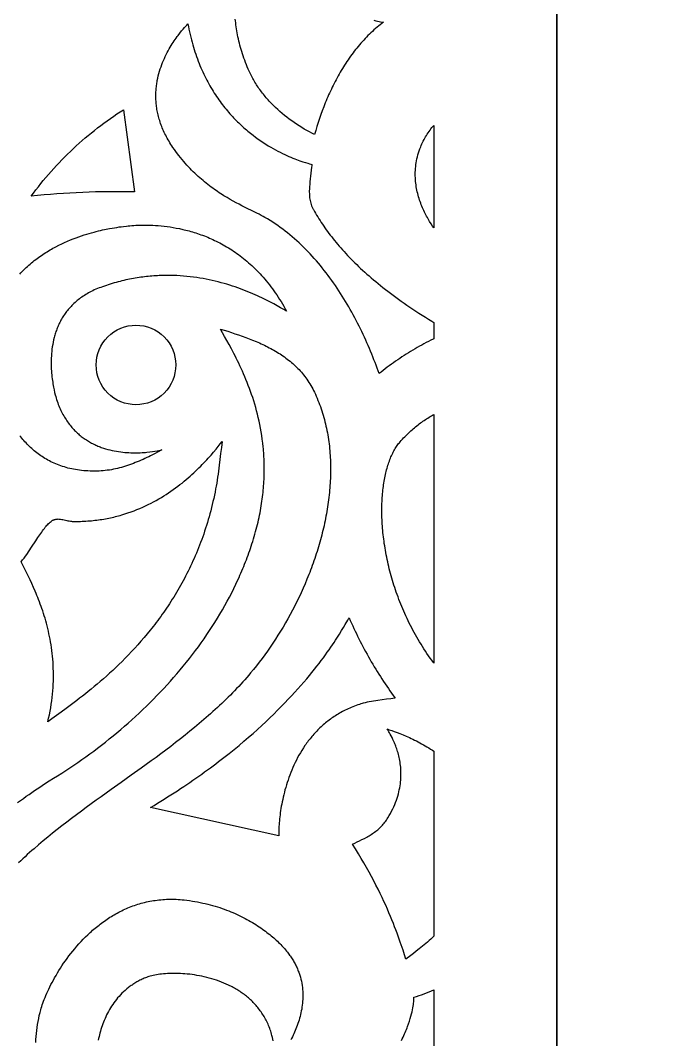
# Model space of a CAD drawing. Extents: x -1000 to 1000, y -1450 to 1450.
# Drawn here: x -817.9 to -559.5, y -1044.6 to -630.7 of the extents above; entities that cross this region are included whole.
import ezdxf

# ---------------------------------------------------------------- set-up
doc = ezdxf.new("R2010")
doc.units = 0
doc.layers.add('LAYER_1', color=18, linetype='CONTINUOUS')

msp = doc.modelspace()

# ---------------------------------------------------------------- linework, layer by layer
at = {"layer": 'LAYER_1'}
for points in [[(-1000, -1450), (-600, -1450), (-600, 1050), (-1000, 1050)], [(-600, -1450), (600, -1450), (600, 1050), (-600, 1050)], [(-749.65, -633.27), (-749.43, -634.36), (-749.2, -635.44), (-748.96, -636.5), (-748.71, -637.55), (-748.45, -638.58), (-748.17, -639.6), (-747.89, -640.61), (-747.6, -641.61), (-747.3, -642.59), (-746.99, -643.55), (-746.67, -644.51), (-746.34, -645.45), (-746, -646.38), (-745.66, -647.29), (-745.3, -648.19), (-744.94, -649.08), (-744.57, -649.96), (-744.19, -650.83), (-743.81, -651.68), (-743.42, -652.52), (-743.02, -653.35), (-742.61, -654.16), (-742.2, -654.96), (-741.78, -655.76), (-741.35, -656.54), (-740.92, -657.3), (-740.48, -658.06), (-740.04, -658.8), (-739.59, -659.53), (-739.13, -660.26), (-738.67, -660.97), (-738.21, -661.66), (-737.74, -662.35), (-737.26, -663.03), (-736.78, -663.69), (-736.3, -664.34), (-735.81, -664.99), (-735.32, -665.62), (-734.82, -666.24), (-734.33, -666.85), (-733.82, -667.45), (-733.32, -668.04), (-732.81, -668.62), (-732.3, -669.19), (-731.79, -669.75), (-731.27, -670.3), (-730.75, -670.84), (-730.24, -671.37), (-729.71, -671.89), (-729.19, -672.39), (-728.67, -672.89), (-728.14, -673.38), (-727.62, -673.86), (-727.09, -674.34), (-726.56, -674.8), (-726.03, -675.25), (-725.51, -675.69), (-724.45, -676.55), (-723.4, -677.38), (-722.34, -678.17), (-721.3, -678.92), (-720.26, -679.65), (-719.22, -680.34), (-718.2, -680.99), (-717.19, -681.62), (-716.19, -682.21), (-715.2, -682.78), (-714.23, -683.32), (-713.27, -683.82), (-712.34, -684.3), (-711.42, -684.76), (-710.53, -685.18), (-709.66, -685.58), (-708.81, -685.96), (-707.99, -686.31), (-707.2, -686.64), (-706.43, -686.94), (-705.7, -687.22), (-705, -687.48), (-704.33, -687.72), (-703.11, -688.14), (-702.04, -688.49), (-701.13, -688.76), (-700.41, -688.97), (-699.87, -689.13), (-699.54, -689.23), (-699.57, -689.8), (-699.62, -690.38), (-699.73, -691.55), (-700, -693.93), (-700.15, -695.13), (-700.28, -696.33), (-700.39, -697.52), (-700.44, -698.12), (-700.48, -698.71), (-700.51, -699.3), (-700.53, -699.89), (-700.53, -700.48), (-700.52, -701.06), (-700.5, -701.64), (-700.46, -702.21), (-700.4, -702.78), (-700.32, -703.34), (-700.23, -703.9), (-700.11, -704.45), (-699.97, -704.99), (-699.8, -705.53), (-699.62, -706.05), (-699.51, -706.31), (-699.4, -706.57), (-699.28, -706.83), (-699.16, -707.08), (-699.02, -707.34), (-698.88, -707.59), (-698.45, -708.33), (-698.01, -709.07), (-697.56, -709.81), (-697.11, -710.55), (-696.64, -711.29), (-696.17, -712.03), (-695.68, -712.77), (-695.19, -713.51), (-694.68, -714.25), (-694.17, -714.99), (-693.64, -715.73), (-693.11, -716.47), (-692.56, -717.21), (-692, -717.95), (-691.43, -718.69), (-690.85, -719.43), (-690.25, -720.17), (-689.65, -720.92), (-689.03, -721.66), (-688.39, -722.4), (-687.75, -723.15), (-687.09, -723.9), (-686.42, -724.64), (-685.73, -725.39), (-685.03, -726.14), (-684.31, -726.9), (-683.58, -727.65), (-682.84, -728.4), (-682.07, -729.16), (-681.3, -729.92), (-680.5, -730.67), (-679.7, -731.43), (-678.87, -732.2), (-678.03, -732.96), (-677.17, -733.73), (-676.29, -734.5), (-675.4, -735.27), (-674.49, -736.04), (-673.56, -736.81), (-672.61, -737.59), (-671.64, -738.37), (-670.65, -739.15), (-669.65, -739.94), (-668.62, -740.72), (-667.58, -741.51), (-666.51, -742.31), (-665.43, -743.1), (-664.33, -743.9), (-663.2, -744.7), (-662.05, -745.5), (-660.88, -746.31), (-659.69, -747.12), (-658.48, -747.93), (-657.25, -748.75), (-655.99, -749.57), (-654.71, -750.4), (-653.41, -751.22), (-652.09, -752.05), (-650.74, -752.89), (-650, -753.34), (-650, -760.01), (-650.26, -760.14), (-651.19, -760.6), (-652.12, -761.08), (-653.04, -761.56), (-653.96, -762.05), (-654.88, -762.55), (-655.79, -763.06), (-656.7, -763.57), (-657.6, -764.09), (-658.5, -764.63), (-659.39, -765.16), (-660.28, -765.71), (-661.17, -766.27), (-662.04, -766.83), (-662.92, -767.4), (-663.79, -767.98), (-664.65, -768.56), (-665.51, -769.16), (-666.36, -769.76), (-667.2, -770.37), (-668.04, -770.98), (-668.88, -771.6), (-669.71, -772.23), (-670.53, -772.87), (-671.34, -773.52), (-672.15, -774.17), (-672.56, -773.04), (-672.97, -771.91), (-673.4, -770.77), (-673.83, -769.64), (-674.27, -768.5), (-674.73, -767.36), (-675.19, -766.22), (-675.66, -765.08), (-676.14, -763.94), (-676.63, -762.8), (-677.13, -761.66), (-677.64, -760.52), (-678.16, -759.38), (-678.69, -758.24), (-679.23, -757.1), (-679.78, -755.97), (-680.34, -754.84), (-680.91, -753.71), (-681.49, -752.59), (-682.08, -751.46), (-682.68, -750.35), (-683.29, -749.23), (-683.91, -748.12), (-684.55, -747.02), (-685.19, -745.92), (-685.84, -744.82), (-686.5, -743.73), (-687.17, -742.65), (-687.85, -741.58), (-688.54, -740.51), (-689.25, -739.45), (-689.96, -738.39), (-690.69, -737.35), (-691.42, -736.31), (-692.17, -735.28), (-692.92, -734.26), (-693.69, -733.25), (-694.47, -732.25), (-695.25, -731.26), (-696.05, -730.28), (-696.86, -729.31), (-697.68, -728.35), (-698.51, -727.4), (-699.36, -726.46), (-700.21, -725.54), (-701.07, -724.63), (-701.95, -723.73), (-702.84, -722.84), (-703.73, -721.97), (-704.64, -721.11), (-705.56, -720.27), (-706.49, -719.44), (-707.44, -718.62), (-708.39, -717.82), (-709.36, -717.04), (-710.33, -716.27), (-711.32, -715.51), (-712.32, -714.78), (-713.33, -714.06), (-714.35, -713.36), (-715.39, -712.67), (-716.43, -712), (-717.49, -711.35), (-718.56, -710.72), (-719.29, -710.32), (-720.07, -709.9), (-720.91, -709.47), (-721.79, -709.03), (-723.69, -708.11), (-725.74, -707.1), (-726.83, -706.57), (-727.95, -706), (-729.09, -705.41), (-730.27, -704.79), (-731.47, -704.13), (-732.7, -703.44), (-733.94, -702.71), (-735.21, -701.94), (-735.85, -701.54), (-736.49, -701.13), (-737.13, -700.71), (-737.78, -700.28), (-738.43, -699.83), (-739.09, -699.37), (-739.74, -698.9), (-740.4, -698.42), (-741.06, -697.93), (-741.72, -697.42), (-742.38, -696.89), (-743.04, -696.36), (-743.71, -695.81), (-744.37, -695.24), (-745.03, -694.66), (-745.69, -694.07), (-746.35, -693.46), (-747.01, -692.84), (-747.67, -692.2), (-748.32, -691.54), (-748.98, -690.87), (-749.63, -690.18), (-750.28, -689.47), (-750.92, -688.75), (-751.56, -688.01), (-752.2, -687.25), (-752.84, -686.47), (-753.47, -685.67), (-754.09, -684.86), (-754.71, -684.03), (-755.33, -683.18), (-755.94, -682.3), (-756.35, -681.69), (-756.76, -681.07), (-757.14, -680.46), (-757.52, -679.84), (-757.87, -679.23), (-758.22, -678.62), (-758.55, -678.02), (-758.87, -677.41), (-759.17, -676.81), (-759.46, -676.21), (-759.74, -675.61), (-760, -675.01), (-760.25, -674.41), (-760.49, -673.82), (-760.71, -673.23), (-760.92, -672.64), (-761.12, -672.05), (-761.31, -671.46), (-761.49, -670.88), (-761.65, -670.3), (-761.81, -669.72), (-761.95, -669.14), (-762.08, -668.57), (-762.2, -668), (-762.31, -667.43), (-762.41, -666.87), (-762.5, -666.3), (-762.58, -665.74), (-762.64, -665.19), (-762.7, -664.63), (-762.75, -664.08), (-762.79, -663.53), (-762.82, -662.99), (-762.84, -662.44), (-762.85, -661.9), (-762.85, -661.37), (-762.85, -660.83), (-762.83, -660.3), (-762.81, -659.78), (-762.78, -659.25), (-762.74, -658.73), (-762.7, -658.22), (-762.64, -657.71), (-762.58, -657.2), (-762.52, -656.69), (-762.44, -656.19), (-762.36, -655.69), (-762.27, -655.2), (-762.08, -654.22), (-761.86, -653.26), (-761.61, -652.31), (-761.35, -651.38), (-761.07, -650.47), (-760.76, -649.57), (-760.44, -648.69), (-760.11, -647.83), (-759.76, -646.99), (-759.4, -646.17), (-759.03, -645.36), (-758.65, -644.58), (-758.26, -643.81), (-757.86, -643.07), (-757.46, -642.34), (-757.05, -641.64), (-756.64, -640.96), (-756.23, -640.3), (-755.82, -639.67), (-755.41, -639.05), (-755.01, -638.46), (-754.61, -637.9), (-754.21, -637.35), (-753.83, -636.83), (-753.08, -635.87), (-752.39, -635.01), (-751.75, -634.25), (-751.18, -633.61), (-750.31, -632.65), (-749.86, -632.17)], [(-771.55, -700.36), (-774.17, -700.32), (-776.8, -700.3), (-779.43, -700.3), (-782.05, -700.32), (-784.68, -700.36), (-787.31, -700.42), (-789.93, -700.5), (-792.56, -700.6), (-795.18, -700.72), (-797.81, -700.87), (-800.43, -701.03), (-803.05, -701.21), (-805.67, -701.41), (-808.28, -701.64), (-810.9, -701.88), (-813.51, -702.14), (-812.56, -700.85), (-811.58, -699.57), (-810.59, -698.29), (-809.59, -697.03), (-808.57, -695.78), (-807.53, -694.54), (-806.48, -693.31), (-805.42, -692.1), (-804.33, -690.89), (-803.24, -689.7), (-802.13, -688.52), (-801.01, -687.35), (-799.87, -686.2), (-798.72, -685.06), (-797.55, -683.93), (-796.37, -682.81), (-795.18, -681.71), (-793.98, -680.63), (-792.77, -679.55), (-791.54, -678.49), (-790.3, -677.45), (-789.05, -676.42), (-787.79, -675.41), (-786.51, -674.41), (-785.23, -673.43), (-783.93, -672.46), (-782.63, -671.51), (-781.31, -670.57), (-779.99, -669.65), (-778.65, -668.75), (-777.31, -667.86), (-775.95, -667)], [(-650, -715.01), (-650.5, -714.27), (-651.1, -713.33), (-651.71, -712.34), (-652.01, -711.83), (-652.31, -711.31), (-652.6, -710.78), (-652.9, -710.25), (-653.19, -709.7), (-653.47, -709.14), (-653.75, -708.57), (-654.03, -707.99), (-654.29, -707.4), (-654.56, -706.8), (-654.81, -706.2), (-655.06, -705.58), (-655.29, -704.96), (-655.52, -704.33), (-655.74, -703.68), (-655.95, -703.03), (-656.15, -702.38), (-656.34, -701.71), (-656.51, -701.04), (-656.68, -700.36), (-656.83, -699.67), (-656.96, -698.97), (-657.08, -698.27), (-657.19, -697.56), (-657.28, -696.84), (-657.36, -696.11), (-657.42, -695.38), (-657.46, -694.65), (-657.48, -693.9), (-657.49, -693.15), (-657.48, -692.4), (-657.44, -691.63), (-657.39, -690.87), (-657.32, -690.09), (-657.22, -689.31), (-657.1, -688.53), (-656.96, -687.74), (-656.8, -686.95), (-656.62, -686.15), (-656.41, -685.34), (-656.17, -684.53), (-655.91, -683.72), (-655.62, -682.91), (-655.31, -682.08), (-655.07, -681.49), (-654.81, -680.9), (-654.54, -680.31), (-654.25, -679.73), (-653.95, -679.16), (-653.64, -678.59), (-653.32, -678.03), (-652.98, -677.47), (-652.63, -676.92), (-652.27, -676.38), (-651.9, -675.84), (-651.51, -675.31), (-651.12, -674.78), (-650.71, -674.26), (-650.29, -673.74), (-650, -673.4)], [(-650, -891.66), (-650.15, -891.45), (-650.82, -890.54), (-651.48, -889.62), (-652.12, -888.69), (-652.76, -887.76), (-653.38, -886.83), (-653.99, -885.9), (-654.59, -884.96), (-655.17, -884.02), (-655.75, -883.07), (-656.31, -882.13), (-656.86, -881.18), (-657.4, -880.23), (-657.93, -879.28), (-658.44, -878.32), (-658.95, -877.37), (-659.44, -876.41), (-659.92, -875.45), (-660.39, -874.49), (-660.85, -873.53), (-661.3, -872.56), (-661.74, -871.6), (-662.17, -870.64), (-662.58, -869.67), (-662.99, -868.71), (-663.38, -867.74), (-663.77, -866.78), (-664.14, -865.81), (-664.5, -864.85), (-664.85, -863.89), (-665.2, -862.92), (-665.53, -861.96), (-665.85, -861), (-666.16, -860.04), (-666.46, -859.08), (-666.75, -858.13), (-667.03, -857.17), (-667.3, -856.22), (-667.56, -855.27), (-667.81, -854.32), (-668.05, -853.37), (-668.28, -852.43), (-668.5, -851.49), (-668.71, -850.55), (-668.92, -849.61), (-669.11, -848.68), (-669.29, -847.75), (-669.47, -846.82), (-669.63, -845.9), (-669.79, -844.98), (-669.93, -844.07), (-670.07, -843.16), (-670.2, -842.25), (-670.32, -841.35), (-670.43, -840.45), (-670.53, -839.56), (-670.62, -838.67), (-670.7, -837.79), (-670.78, -836.91), (-670.84, -836.04), (-670.9, -835.17), (-670.95, -834.31), (-670.99, -833.46), (-671.02, -832.61), (-671.05, -831.77), (-671.06, -830.93), (-671.07, -830.1), (-671.07, -829.28), (-671.06, -828.47), (-671.04, -827.66), (-671.02, -826.86), (-670.99, -826.06), (-670.95, -825.28), (-670.9, -824.5), (-670.84, -823.73), (-670.78, -822.96), (-670.71, -822.21), (-670.63, -821.46), (-670.55, -820.73), (-670.45, -820), (-670.35, -819.28), (-670.25, -818.57), (-670.13, -817.86), (-670.01, -817.17), (-669.88, -816.49), (-669.75, -815.81), (-669.6, -815.15), (-669.45, -814.5), (-669.3, -813.85), (-669.13, -813.22), (-668.96, -812.6), (-668.79, -811.98), (-668.6, -811.38), (-668.42, -810.79), (-668.22, -810.21), (-668.02, -809.64), (-667.81, -809.09), (-667.59, -808.54), (-667.37, -808.01), (-667.15, -807.49), (-666.91, -806.98), (-666.67, -806.48), (-666.43, -806), (-666.18, -805.52), (-665.92, -805.06), (-665.66, -804.62), (-665.39, -804.18), (-665.12, -803.76), (-664.84, -803.36), (-664.55, -802.96), (-664.26, -802.59), (-663.97, -802.22), (-663.67, -801.87), (-663.19, -801.33), (-662.71, -800.8), (-662.23, -800.29), (-661.74, -799.78), (-661.26, -799.29), (-660.77, -798.81), (-660.28, -798.34), (-659.8, -797.88), (-659.31, -797.43), (-658.82, -796.99), (-658.33, -796.56), (-657.84, -796.14), (-657.35, -795.73), (-656.85, -795.33), (-656.36, -794.94), (-655.87, -794.57), (-655.37, -794.2), (-654.88, -793.84), (-654.39, -793.49), (-653.89, -793.15), (-653.4, -792.82), (-652.91, -792.5), (-652.41, -792.18), (-651.92, -791.88), (-651.43, -791.59), (-650.94, -791.3), (-650.44, -791.02), (-650, -790.78)], [(-736.24, -804.16), (-736.54, -806.57), (-736.83, -808.98), (-737.12, -811.39), (-737.43, -813.8), (-737.6, -815), (-737.77, -816.2), (-737.95, -817.4), (-738.15, -818.6), (-738.35, -819.79), (-738.58, -820.99), (-738.83, -822.28), (-739.09, -823.56), (-739.37, -824.83), (-739.66, -826.09), (-739.95, -827.34), (-740.26, -828.58), (-740.57, -829.81), (-740.9, -831.03), (-741.24, -832.24), (-741.58, -833.43), (-741.94, -834.62), (-742.3, -835.8), (-742.67, -836.97), (-743.05, -838.13), (-743.44, -839.28), (-743.84, -840.41), (-744.25, -841.54), (-744.67, -842.66), (-745.09, -843.77), (-745.52, -844.87), (-745.96, -845.96), (-746.41, -847.04), (-746.87, -848.11), (-747.33, -849.17), (-747.8, -850.22), (-748.27, -851.26), (-748.76, -852.3), (-749.25, -853.32), (-749.75, -854.33), (-750.25, -855.34), (-750.76, -856.33), (-751.28, -857.32), (-751.8, -858.3), (-752.33, -859.26), (-752.86, -860.22), (-753.4, -861.17), (-753.95, -862.11), (-754.5, -863.05), (-755.05, -863.97), (-755.61, -864.88), (-756.18, -865.79), (-756.75, -866.68), (-757.32, -867.57), (-757.9, -868.45), (-758.48, -869.32), (-759.07, -870.18), (-759.66, -871.03), (-760.26, -871.88), (-760.86, -872.71), (-761.46, -873.54), (-762.06, -874.36), (-762.67, -875.17), (-763.28, -875.97), (-763.9, -876.77), (-764.51, -877.55), (-765.13, -878.33), (-766.38, -879.86), (-767.64, -881.36), (-768.9, -882.83), (-770.17, -884.26), (-771.44, -885.67), (-772.72, -887.04), (-774, -888.38), (-775.28, -889.69), (-776.56, -890.98), (-777.84, -892.23), (-779.11, -893.45), (-780.39, -894.65), (-781.66, -895.81), (-782.92, -896.95), (-784.17, -898.06), (-785.42, -899.14), (-786.66, -900.2), (-787.88, -901.22), (-789.1, -902.22), (-790.3, -903.2), (-791.49, -904.15), (-792.66, -905.07), (-793.81, -905.97), (-794.95, -906.84), (-797.16, -908.52), (-799.29, -910.1), (-801.32, -911.58), (-803.24, -912.98), (-805.05, -914.29), (-806.73, -915.51), (-806.4, -914.07), (-806.09, -912.63), (-805.81, -911.21), (-805.56, -909.81), (-805.34, -908.41), (-805.14, -907.02), (-804.97, -905.65), (-804.83, -904.29), (-804.71, -902.94), (-804.61, -901.6), (-804.54, -900.28), (-804.49, -898.96), (-804.46, -897.67), (-804.45, -896.38), (-804.47, -895.1), (-804.51, -893.84), (-804.56, -892.59), (-804.63, -891.36), (-804.73, -890.14), (-804.84, -888.93), (-804.96, -887.73), (-805.11, -886.55), (-805.27, -885.38), (-805.44, -884.23), (-805.63, -883.09), (-805.83, -881.96), (-806.05, -880.85), (-806.28, -879.75), (-806.52, -878.67), (-806.77, -877.6), (-807.04, -876.55), (-807.31, -875.51), (-807.59, -874.48), (-807.88, -873.47), (-808.18, -872.48), (-808.49, -871.5), (-808.8, -870.53), (-809.12, -869.58), (-809.45, -868.65), (-809.78, -867.73), (-810.12, -866.82), (-810.46, -865.93), (-810.8, -865.06), (-811.14, -864.21), (-811.49, -863.37), (-811.83, -862.54), (-812.53, -860.94), (-813.22, -859.41), (-813.91, -857.94), (-814.58, -856.55), (-815.23, -855.22), (-816.46, -852.76), (-817.55, -850.6), (-816.97, -849.83), (-816.4, -849.07), (-815.85, -848.31), (-815.32, -847.56), (-814.3, -846.1), (-813.34, -844.68), (-811.57, -842.01), (-810.75, -840.76), (-809.97, -839.59), (-809.22, -838.49), (-808.86, -837.97), (-808.5, -837.48), (-808.15, -837), (-807.8, -836.56), (-807.46, -836.13), (-807.12, -835.73), (-806.78, -835.36), (-806.44, -835.01), (-806.11, -834.69), (-805.78, -834.41), (-805.44, -834.15), (-805.11, -833.92), (-804.94, -833.81), (-804.77, -833.72), (-804.61, -833.63), (-804.44, -833.55), (-804.21, -833.46), (-803.98, -833.38), (-803.75, -833.32), (-803.52, -833.27), (-803.28, -833.23), (-803.05, -833.2), (-802.81, -833.19), (-802.57, -833.18), (-802.33, -833.19), (-802.08, -833.2), (-801.59, -833.25), (-801.09, -833.33), (-800.59, -833.43), (-799.59, -833.65), (-799.08, -833.77), (-798.58, -833.88), (-798.07, -833.98), (-797.57, -834.06), (-797.32, -834.09), (-797.07, -834.12), (-796.83, -834.14), (-796.58, -834.15), (-795.8, -834.16), (-795.03, -834.16), (-794.26, -834.15), (-793.5, -834.14), (-792.75, -834.11), (-791.99, -834.08), (-791.25, -834.04), (-790.51, -833.99), (-789.77, -833.94), (-789.04, -833.87), (-788.31, -833.8), (-787.59, -833.72), (-786.87, -833.64), (-786.16, -833.54), (-785.45, -833.44), (-784.75, -833.34), (-784.05, -833.22), (-783.36, -833.1), (-782.67, -832.97), (-781.99, -832.84), (-781.31, -832.7), (-780.64, -832.55), (-779.97, -832.39), (-779.31, -832.23), (-778.65, -832.07), (-778, -831.89), (-777.35, -831.72), (-776.7, -831.53), (-775.43, -831.15), (-774.18, -830.74), (-772.94, -830.31), (-771.72, -829.86), (-770.53, -829.39), (-769.35, -828.9), (-768.19, -828.4), (-767.05, -827.87), (-765.93, -827.33), (-764.83, -826.78), (-763.75, -826.21), (-762.69, -825.63), (-761.64, -825.03), (-760.62, -824.43), (-759.61, -823.81), (-758.62, -823.18), (-757.66, -822.54), (-756.71, -821.9), (-755.77, -821.24), (-754.86, -820.58), (-753.97, -819.91), (-753.09, -819.24), (-752.23, -818.57), (-751.39, -817.89), (-750.57, -817.2), (-749.77, -816.52), (-748.99, -815.83), (-748.22, -815.15), (-747.47, -814.46), (-746.74, -813.78), (-746.03, -813.1), (-745.34, -812.42), (-744.66, -811.75), (-744.01, -811.08), (-743.37, -810.42), (-742.75, -809.76), (-742.14, -809.11), (-741.56, -808.47), (-740.44, -807.22), (-739.4, -806.01), (-738.42, -804.86), (-737.52, -803.75), (-736.68, -802.72), (-735.92, -801.75)], [(-683.88, -874.41), (-683.4, -875.48), (-682.92, -876.55), (-682.43, -877.61), (-681.93, -878.67), (-681.42, -879.73), (-680.9, -880.79), (-680.38, -881.84), (-679.85, -882.88), (-679.31, -883.93), (-678.77, -884.97), (-678.22, -886), (-677.66, -887.04), (-677.09, -888.07), (-676.52, -889.09), (-675.94, -890.11), (-675.35, -891.13), (-674.76, -892.14), (-674.15, -893.15), (-673.55, -894.16), (-672.93, -895.16), (-672.31, -896.16), (-671.68, -897.15), (-671.05, -898.13), (-670.41, -899.12), (-669.76, -900.1), (-669.1, -901.07), (-668.44, -902.04), (-667.77, -903), (-667.1, -903.96), (-666.42, -904.91), (-665.73, -905.86), (-666.6, -906), (-667.46, -906.13), (-669.21, -906.37), (-670.95, -906.59), (-672.69, -906.82), (-673.56, -906.95), (-674.43, -907.08), (-675.29, -907.23), (-676.16, -907.39), (-677.01, -907.57), (-677.86, -907.77), (-678.71, -907.99), (-679.13, -908.12), (-679.55, -908.24), (-680.22, -908.46), (-680.89, -908.69), (-681.55, -908.93), (-682.2, -909.17), (-682.84, -909.42), (-683.48, -909.68), (-684.1, -909.95), (-684.72, -910.23), (-685.32, -910.51), (-685.92, -910.8), (-686.51, -911.1), (-687.1, -911.4), (-687.67, -911.72), (-688.23, -912.04), (-688.79, -912.36), (-689.34, -912.7), (-689.88, -913.04), (-690.41, -913.38), (-690.94, -913.74), (-691.46, -914.1), (-691.97, -914.46), (-692.47, -914.83), (-692.96, -915.21), (-693.45, -915.59), (-693.92, -915.98), (-694.4, -916.37), (-694.86, -916.77), (-695.31, -917.18), (-695.76, -917.58), (-696.2, -918), (-696.64, -918.42), (-697.06, -918.84), (-697.48, -919.27), (-697.89, -919.7), (-698.3, -920.14), (-698.7, -920.58), (-699.09, -921.03), (-699.47, -921.47), (-699.85, -921.93), (-700.22, -922.38), (-700.58, -922.84), (-700.94, -923.31), (-701.29, -923.77), (-701.64, -924.24), (-701.97, -924.72), (-702.3, -925.19), (-702.95, -926.15), (-703.56, -927.12), (-704.16, -928.1), (-704.73, -929.09), (-705.27, -930.08), (-705.79, -931.08), (-706.29, -932.08), (-706.77, -933.09), (-707.23, -934.1), (-707.66, -935.11), (-708.07, -936.13), (-708.46, -937.14), (-708.84, -938.15), (-709.19, -939.16), (-709.52, -940.16), (-709.84, -941.17), (-710.13, -942.16), (-710.41, -943.15), (-710.67, -944.13), (-710.92, -945.11), (-711.14, -946.07), (-711.35, -947.02), (-711.55, -947.97), (-711.73, -948.9), (-711.9, -949.81), (-712.05, -950.71), (-712.19, -951.6), (-712.32, -952.47), (-712.43, -953.32), (-712.53, -954.15), (-712.62, -954.96), (-712.69, -955.75), (-712.76, -956.52), (-712.82, -957.27), (-712.86, -957.99), (-712.9, -958.69), (-712.93, -959.36), (-712.94, -960), (-712.95, -960.62), (-712.96, -961.21), (-712.95, -961.77), (-765, -950.29), (-763.58, -949.44), (-762.18, -948.6), (-760.8, -947.75), (-759.44, -946.9), (-758.08, -946.05), (-756.75, -945.2), (-755.43, -944.35), (-754.12, -943.5), (-752.83, -942.65), (-751.55, -941.81), (-750.29, -940.96), (-749.05, -940.11), (-747.82, -939.27), (-746.6, -938.42), (-745.4, -937.57), (-744.21, -936.73), (-743.04, -935.89), (-741.88, -935.05), (-740.73, -934.21), (-739.6, -933.37), (-738.49, -932.53), (-737.38, -931.69), (-736.29, -930.86), (-735.22, -930.03), (-734.16, -929.2), (-733.11, -928.37), (-731.06, -926.72), (-729.06, -925.08), (-727.12, -923.44), (-725.22, -921.82), (-723.38, -920.22), (-721.59, -918.62), (-719.85, -917.04), (-718.17, -915.47), (-716.53, -913.92), (-714.94, -912.38), (-713.4, -910.86), (-711.91, -909.35), (-710.46, -907.87), (-709.06, -906.4), (-707.71, -904.96), (-706.4, -903.54), (-705.14, -902.13), (-703.92, -900.75), (-702.74, -899.4), (-701.61, -898.06), (-700.52, -896.76), (-699.47, -895.48), (-698.46, -894.22), (-697.49, -892.99), (-696.56, -891.8), (-695.68, -890.63), (-694.82, -889.49), (-694.01, -888.38), (-693.24, -887.3), (-692.5, -886.26), (-691.8, -885.25), (-691.13, -884.27), (-690.5, -883.33), (-689.9, -882.43), (-689.33, -881.56), (-688.3, -879.94), (-687.4, -878.47), (-686.61, -877.17), (-685.95, -876.03), (-684.95, -874.31), (-684.6, -873.72), (-684.46, -873.51), (-684.35, -873.34)], [(-668.05, -918.75), (-667.07, -919.08), (-666.02, -919.46), (-664.9, -919.88), (-663.71, -920.33), (-662.47, -920.83), (-661.18, -921.37), (-660.52, -921.66), (-659.85, -921.96), (-659.17, -922.27), (-658.48, -922.59), (-657.78, -922.93), (-657.07, -923.28), (-656.36, -923.64), (-655.65, -924.02), (-654.93, -924.41), (-654.21, -924.81), (-653.48, -925.23), (-652.75, -925.66), (-652.02, -926.11), (-651.29, -926.57), (-650.56, -927.05), (-650, -927.43), (-650, -1002.6), (-650.54, -1003.11), (-651.23, -1003.74), (-651.92, -1004.37), (-652.6, -1004.97), (-653.27, -1005.56), (-654.58, -1006.68), (-655.86, -1007.73), (-657.08, -1008.71), (-658.24, -1009.62), (-659.33, -1010.46), (-661.27, -1011.93), (-661.84, -1010.15), (-662.48, -1008.19), (-663.2, -1006.07), (-663.58, -1004.94), (-663.99, -1003.78), (-664.43, -1002.57), (-664.88, -1001.32), (-665.37, -1000.04), (-665.87, -998.71), (-666.41, -997.35), (-666.97, -995.95), (-667.56, -994.51), (-668.19, -993.04), (-668.84, -991.54), (-669.52, -990), (-670.24, -988.42), (-670.99, -986.82), (-671.78, -985.18), (-672.6, -983.5), (-673.46, -981.8), (-674.36, -980.07), (-675.3, -978.31), (-676.27, -976.51), (-677.29, -974.69), (-678.35, -972.84), (-679.46, -970.97), (-680.6, -969.07), (-681.8, -967.14), (-683.04, -965.18), (-682.07, -964.75), (-681.09, -964.3), (-680.11, -963.84), (-679.14, -963.36), (-678.17, -962.86), (-677.21, -962.34), (-676.74, -962.07), (-676.27, -961.8), (-675.81, -961.51), (-675.35, -961.22), (-674.9, -960.93), (-674.45, -960.62), (-674.01, -960.31), (-673.58, -959.99), (-673.16, -959.67), (-672.75, -959.33), (-672.34, -958.99), (-671.95, -958.63), (-671.56, -958.27), (-671.19, -957.9), (-670.83, -957.51), (-670.48, -957.12), (-670.14, -956.72), (-669.82, -956.3), (-669.51, -955.88), (-669.21, -955.44), (-668.91, -954.98), (-668.63, -954.52), (-668.08, -953.61), (-667.57, -952.7), (-667.09, -951.8), (-666.64, -950.91), (-666.23, -950.02), (-665.85, -949.14), (-665.49, -948.26), (-665.17, -947.39), (-664.88, -946.53), (-664.61, -945.68), (-664.38, -944.83), (-664.16, -944), (-663.98, -943.17), (-663.82, -942.35), (-663.68, -941.53), (-663.56, -940.73), (-663.47, -939.94), (-663.4, -939.16), (-663.35, -938.38), (-663.32, -937.62), (-663.31, -936.87), (-663.31, -936.13), (-663.34, -935.4), (-663.38, -934.68), (-663.43, -933.97), (-663.5, -933.28), (-663.59, -932.59), (-663.69, -931.92), (-663.8, -931.27), (-663.92, -930.62), (-664.05, -929.99), (-664.19, -929.37), (-664.34, -928.77), (-664.5, -928.18), (-664.67, -927.6), (-664.84, -927.04), (-665.02, -926.5), (-665.2, -925.97), (-665.39, -925.45), (-665.58, -924.95), (-665.78, -924.47), (-665.97, -924), (-666.17, -923.55), (-666.56, -922.7), (-666.94, -921.92), (-667.31, -921.21), (-667.66, -920.58), (-667.98, -920.02), (-668.27, -919.54), (-668.71, -918.82), (-668.95, -918.44)]]:
    msp.add_lwpolyline(points, close=True, dxfattribs=at)
for points in [[(-674.35, -630.71), (-673.57, -630.9), (-672.86, -631.05), (-672.22, -631.18), (-671.66, -631.27), (-670.82, -631.41), (-670.38, -631.48), (-671.05, -631.98), (-671.71, -632.49), (-672.36, -633.01), (-673, -633.55), (-673.64, -634.09), (-674.27, -634.64), (-674.89, -635.2), (-675.51, -635.78), (-676.11, -636.36), (-676.71, -636.95), (-677.3, -637.54), (-677.88, -638.15), (-678.46, -638.77), (-679.03, -639.39), (-679.59, -640.02), (-680.14, -640.66), (-680.69, -641.31), (-681.22, -641.96), (-681.75, -642.62), (-682.28, -643.29), (-682.79, -643.97), (-683.3, -644.65), (-683.8, -645.34), (-684.29, -646.04), (-684.78, -646.74), (-685.26, -647.45), (-685.73, -648.16), (-686.2, -648.88), (-686.65, -649.61), (-687.1, -650.34), (-687.55, -651.07), (-687.98, -651.81), (-688.41, -652.56), (-688.83, -653.31), (-689.25, -654.07), (-689.66, -654.82), (-690.06, -655.59), (-690.45, -656.36), (-690.84, -657.13), (-691.22, -657.9), (-691.59, -658.68), (-691.96, -659.46), (-692.32, -660.24), (-692.68, -661.03), (-693.02, -661.82), (-693.36, -662.61), (-693.7, -663.41), (-694.03, -664.21), (-694.66, -665.81), (-695.27, -667.41), (-695.85, -669.02), (-696.41, -670.64), (-696.94, -672.25), (-697.45, -673.87), (-697.93, -675.49), (-698.39, -677.1), (-699.45, -676.57), (-700.51, -676.02), (-701.56, -675.45), (-702.6, -674.86), (-703.64, -674.24), (-704.67, -673.6), (-705.68, -672.94), (-706.69, -672.26), (-707.69, -671.56), (-708.67, -670.84), (-709.64, -670.1), (-710.6, -669.34), (-711.54, -668.57), (-712.46, -667.77), (-713.37, -666.95), (-714.26, -666.12), (-715.13, -665.27), (-715.99, -664.4), (-716.82, -663.51), (-717.23, -663.06), (-717.63, -662.61), (-718.02, -662.15), (-718.42, -661.69), (-718.8, -661.22), (-719.18, -660.75), (-719.55, -660.28), (-719.92, -659.8), (-720.28, -659.32), (-720.64, -658.83), (-720.98, -658.34), (-721.33, -657.85), (-721.66, -657.35), (-721.99, -656.85), (-722.31, -656.35), (-722.62, -655.84), (-722.93, -655.33), (-723.23, -654.81), (-723.52, -654.29), (-723.8, -653.77), (-724.08, -653.25), (-724.35, -652.72), (-724.61, -652.18), (-724.86, -651.65), (-725.11, -651.11), (-725.35, -650.57), (-725.73, -649.66), (-726.09, -648.76), (-726.44, -647.86), (-726.78, -646.96), (-727.09, -646.07), (-727.4, -645.19), (-727.69, -644.3), (-727.96, -643.43), (-728.22, -642.56), (-728.47, -641.69), (-728.7, -640.83), (-728.92, -639.97), (-729.13, -639.12), (-729.32, -638.28), (-729.5, -637.44), (-729.67, -636.61), (-729.83, -635.78), (-729.97, -634.96), (-730.1, -634.15), (-730.22, -633.34), (-730.33, -632.54), (-730.43, -631.75), (-730.52, -630.96), (-730.59, -630.19)], [(-818.16, -733.78), (-817.65, -733.23), (-817.13, -732.69), (-816.61, -732.17), (-816.08, -731.65), (-815.55, -731.14), (-815.01, -730.64), (-814.46, -730.15), (-813.91, -729.68), (-813.36, -729.21), (-812.8, -728.75), (-812.23, -728.3), (-811.67, -727.86), (-811.09, -727.43), (-810.52, -727.01), (-809.94, -726.6), (-809.36, -726.2), (-808.77, -725.8), (-808.19, -725.42), (-807.6, -725.04), (-807.01, -724.68), (-806.42, -724.32), (-805.82, -723.97), (-805.23, -723.63), (-804.64, -723.29), (-804.04, -722.97), (-803.45, -722.65), (-802.26, -722.04), (-801.08, -721.46), (-799.9, -720.92), (-798.73, -720.4), (-797.57, -719.91), (-796.42, -719.45), (-795.29, -719.01), (-794.17, -718.61), (-793.08, -718.23), (-792.01, -717.87), (-790.96, -717.54), (-789.93, -717.23), (-788.94, -716.94), (-787.98, -716.68), (-787.05, -716.44), (-786.16, -716.21), (-785.3, -716.01), (-784.49, -715.82), (-783.72, -715.66), (-782.99, -715.51), (-781.68, -715.26), (-780.59, -715.07), (-779.71, -714.93), (-778.72, -714.78), (-777.78, -714.63), (-776.98, -714.51), (-775.98, -714.38), (-774.78, -714.24), (-774.11, -714.17), (-773.4, -714.11), (-772.64, -714.05), (-771.85, -713.99), (-771.01, -713.95), (-770.13, -713.91), (-769.22, -713.88), (-768.27, -713.87), (-767.28, -713.86), (-766.27, -713.87), (-765.22, -713.9), (-764.14, -713.94), (-763.03, -714), (-761.89, -714.08), (-760.73, -714.18), (-759.54, -714.3), (-758.33, -714.45), (-757.1, -714.62), (-755.84, -714.82), (-754.57, -715.04), (-753.28, -715.3), (-751.97, -715.58), (-751.31, -715.74), (-750.65, -715.9), (-749.98, -716.07), (-749.31, -716.25), (-748.64, -716.43), (-747.97, -716.63), (-747.29, -716.84), (-746.61, -717.05), (-745.92, -717.27), (-745.24, -717.51), (-744.55, -717.75), (-743.86, -718), (-743.17, -718.26), (-742.48, -718.53), (-741.78, -718.82), (-741.09, -719.11), (-740.39, -719.41), (-739.69, -719.73), (-739, -720.05), (-738.3, -720.39), (-737.6, -720.74), (-736.9, -721.1), (-736.2, -721.47), (-735.51, -721.85), (-734.81, -722.25), (-734.11, -722.65), (-733.42, -723.07), (-732.72, -723.5), (-732.03, -723.95), (-731.33, -724.41), (-730.64, -724.88), (-729.95, -725.36), (-729.26, -725.86), (-728.58, -726.37), (-727.89, -726.89), (-727.21, -727.43), (-726.53, -727.98), (-725.86, -728.55), (-725.18, -729.13), (-724.51, -729.72), (-723.84, -730.33), (-723.18, -730.96), (-722.52, -731.6), (-721.86, -732.25), (-721.21, -732.92), (-720.56, -733.61), (-719.92, -734.31), (-719.28, -735.03), (-718.64, -735.76), (-718.01, -736.51), (-717.38, -737.28), (-716.76, -738.06), (-716.15, -738.86), (-715.54, -739.68), (-714.93, -740.51), (-714.34, -741.36), (-713.74, -742.23), (-713.16, -743.11), (-712.58, -744.02), (-712, -744.94), (-711.44, -745.88), (-710.88, -746.84), (-710.32, -747.81), (-709.78, -748.81), (-710.94, -748.12), (-712.19, -747.39), (-713.54, -746.63), (-714.99, -745.84), (-716.52, -745.03), (-717.32, -744.62), (-718.14, -744.21), (-718.98, -743.79), (-719.84, -743.38), (-720.73, -742.96), (-721.63, -742.55), (-722.56, -742.13), (-723.5, -741.72), (-724.47, -741.31), (-725.45, -740.91), (-726.46, -740.51), (-727.48, -740.11), (-728.53, -739.72), (-729.59, -739.34), (-730.67, -738.96), (-731.77, -738.6), (-732.88, -738.24), (-734.02, -737.89), (-735.17, -737.56), (-736.34, -737.24), (-737.52, -736.92), (-738.73, -736.63), (-739.95, -736.34), (-741.18, -736.07), (-742.43, -735.82), (-743.7, -735.58), (-744.98, -735.36), (-746.28, -735.16), (-747.6, -734.98), (-748.92, -734.81), (-750.27, -734.67), (-751.62, -734.55), (-752.99, -734.45), (-754.38, -734.37), (-755.77, -734.32), (-757.19, -734.29), (-758.61, -734.29), (-760.05, -734.31), (-761.5, -734.36), (-762.23, -734.4), (-762.96, -734.44), (-763.69, -734.49), (-764.43, -734.55), (-765.17, -734.61), (-765.92, -734.68), (-766.67, -734.76), (-767.42, -734.85), (-768.17, -734.94), (-768.92, -735.04), (-769.68, -735.15), (-770.44, -735.27), (-771.21, -735.4), (-771.97, -735.53), (-772.74, -735.67), (-773.52, -735.83), (-774.29, -735.99), (-775.07, -736.15), (-775.85, -736.33), (-776.63, -736.52), (-777.41, -736.71), (-778.2, -736.91), (-778.99, -737.13), (-779.78, -737.35), (-780.57, -737.58), (-781.37, -737.82), (-782.17, -738.07), (-782.97, -738.33), (-783.77, -738.6), (-784.58, -738.88), (-785.26, -739.13), (-785.93, -739.39), (-786.59, -739.65), (-787.23, -739.92), (-787.86, -740.21), (-788.47, -740.49), (-789.07, -740.79), (-789.66, -741.1), (-790.23, -741.41), (-790.79, -741.73), (-791.34, -742.05), (-791.87, -742.38), (-792.4, -742.72), (-792.9, -743.07), (-793.4, -743.42), (-793.88, -743.78), (-794.35, -744.14), (-794.81, -744.51), (-795.26, -744.89), (-795.69, -745.27), (-796.11, -745.66), (-796.52, -746.05), (-796.92, -746.44), (-797.31, -746.85), (-797.69, -747.25), (-798.05, -747.66), (-798.41, -748.08), (-798.75, -748.5), (-799.09, -748.92), (-799.41, -749.35), (-799.72, -749.78), (-800.02, -750.22), (-800.32, -750.66), (-800.6, -751.1), (-800.87, -751.55), (-801.13, -751.99), (-801.39, -752.45), (-801.63, -752.9), (-801.87, -753.36), (-802.09, -753.82), (-802.31, -754.28), (-802.52, -754.74), (-802.72, -755.2), (-802.91, -755.67), (-803.09, -756.14), (-803.26, -756.61), (-803.43, -757.08), (-803.59, -757.55), (-803.74, -758.03), (-803.88, -758.5), (-804.02, -758.97), (-804.14, -759.45), (-804.38, -760.4), (-804.58, -761.35), (-804.76, -762.3), (-804.92, -763.24), (-805.05, -764.19), (-805.16, -765.12), (-805.24, -766.05), (-805.31, -766.98), (-805.35, -767.89), (-805.38, -768.79), (-805.38, -769.68), (-805.38, -770.56), (-805.35, -771.43), (-805.32, -772.28), (-805.27, -773.11), (-805.2, -773.93), (-805.13, -774.72), (-805.05, -775.5), (-804.96, -776.25), (-804.86, -776.98), (-804.76, -777.69), (-804.65, -778.37), (-804.54, -779.02), (-804.42, -779.64), (-804.19, -780.8), (-803.96, -781.84), (-803.75, -782.73), (-803.55, -783.48), (-803.38, -784.06), (-803.18, -784.72), (-802.96, -785.38), (-802.72, -786.03), (-802.48, -786.66), (-802.23, -787.28), (-801.98, -787.89), (-801.71, -788.49), (-801.44, -789.07), (-801.16, -789.64), (-800.88, -790.2), (-800.58, -790.75), (-800.29, -791.28), (-799.98, -791.8), (-799.67, -792.31), (-799.35, -792.81), (-799.03, -793.3), (-798.7, -793.78), (-798.36, -794.24), (-798.02, -794.7), (-797.67, -795.14), (-797.32, -795.57), (-796.96, -795.99), (-796.6, -796.4), (-796.23, -796.8), (-795.86, -797.19), (-795.49, -797.57), (-795.11, -797.94), (-794.72, -798.3), (-794.33, -798.65), (-793.94, -798.99), (-793.54, -799.32), (-793.14, -799.64), (-792.74, -799.95), (-792.33, -800.25), (-791.92, -800.54), (-791.51, -800.83), (-791.09, -801.1), (-790.67, -801.37), (-790.25, -801.63), (-789.83, -801.88), (-789.4, -802.12), (-788.97, -802.35), (-788.54, -802.57), (-788.11, -802.79), (-787.68, -803), (-787.24, -803.2), (-786.81, -803.39), (-786.37, -803.58), (-785.93, -803.75), (-785.49, -803.92), (-785.05, -804.09), (-784.16, -804.39), (-783.28, -804.67), (-782.39, -804.93), (-781.51, -805.15), (-780.63, -805.36), (-779.75, -805.54), (-778.87, -805.7), (-778, -805.84), (-777.14, -805.96), (-776.29, -806.05), (-775.45, -806.14), (-774.61, -806.2), (-773.79, -806.25), (-772.98, -806.28), (-772.19, -806.3), (-771.41, -806.31), (-770.65, -806.3), (-769.9, -806.28), (-769.18, -806.26), (-768.47, -806.22), (-767.79, -806.18), (-767.13, -806.13), (-766.49, -806.07), (-765.29, -805.94), (-764.2, -805.8), (-763.23, -805.66), (-762.38, -805.52), (-761.12, -805.28), (-760.49, -805.15), (-761.97, -805.96), (-763.47, -806.74), (-764.98, -807.51), (-765.75, -807.89), (-766.51, -808.26), (-767.29, -808.62), (-768.06, -808.98), (-768.84, -809.32), (-769.62, -809.66), (-770.41, -809.99), (-771.2, -810.31), (-771.99, -810.62), (-772.79, -810.91), (-773.59, -811.2), (-774.4, -811.47), (-775.2, -811.74), (-776.01, -811.98), (-776.82, -812.22), (-777.64, -812.44), (-778.46, -812.64), (-779.28, -812.83), (-780.1, -813), (-780.92, -813.16), (-781.75, -813.3), (-782.58, -813.42), (-783.41, -813.52), (-784.24, -813.6), (-785.08, -813.67), (-785.92, -813.71), (-786.85, -813.74), (-787.77, -813.75), (-788.68, -813.75), (-789.57, -813.73), (-790.45, -813.69), (-791.32, -813.64), (-792.17, -813.57), (-793.01, -813.48), (-793.84, -813.38), (-794.66, -813.27), (-795.46, -813.14), (-796.25, -812.99), (-797.03, -812.83), (-797.8, -812.66), (-798.55, -812.48), (-799.3, -812.28), (-800.03, -812.07), (-800.75, -811.84), (-801.45, -811.6), (-802.15, -811.35), (-802.83, -811.09), (-803.5, -810.82), (-804.16, -810.53), (-804.81, -810.23), (-805.45, -809.93), (-806.08, -809.61), (-806.7, -809.28), (-807.3, -808.94), (-807.9, -808.59), (-808.48, -808.23), (-809.05, -807.86), (-809.62, -807.48), (-810.17, -807.09), (-810.71, -806.7), (-811.24, -806.29), (-811.77, -805.88), (-812.28, -805.46), (-812.78, -805.03), (-813.27, -804.6), (-813.75, -804.16), (-814.23, -803.71), (-814.69, -803.25), (-815.14, -802.79), (-815.59, -802.32), (-816.02, -801.84), (-816.45, -801.36), (-816.87, -800.88), (-817.28, -800.39), (-817.67, -799.89), (-818.07, -799.39)], [(-819, -948.35), (-817.81, -947.46), (-816.64, -946.61), (-815.48, -945.78), (-814.35, -944.98), (-813.24, -944.21), (-812.15, -943.46), (-811.08, -942.74), (-810.04, -942.05), (-808.04, -940.75), (-806.15, -939.55), (-804.39, -938.46), (-802.74, -937.43), (-801.09, -936.38), (-799.44, -935.32), (-797.8, -934.23), (-796.16, -933.13), (-794.53, -932.01), (-792.91, -930.88), (-791.3, -929.73), (-789.69, -928.56), (-788.09, -927.38), (-786.5, -926.18), (-784.91, -924.96), (-783.34, -923.73), (-781.77, -922.49), (-780.22, -921.22), (-778.67, -919.95), (-777.14, -918.65), (-775.61, -917.34), (-774.1, -916.02), (-772.6, -914.68), (-771.11, -913.33), (-769.63, -911.96), (-768.17, -910.58), (-766.72, -909.18), (-765.28, -907.77), (-763.86, -906.35), (-762.45, -904.91), (-761.05, -903.46), (-759.67, -901.99), (-758.31, -900.51), (-756.96, -899.02), (-755.63, -897.52), (-754.31, -896), (-753.01, -894.47), (-751.73, -892.92), (-750.47, -891.37), (-749.22, -889.8), (-748, -888.22), (-746.79, -886.62), (-745.6, -885.02), (-744.43, -883.4), (-743.28, -881.77), (-742.15, -880.13), (-741.04, -878.48), (-739.95, -876.82), (-738.89, -875.14), (-737.84, -873.46), (-736.82, -871.76), (-735.82, -870.06), (-734.85, -868.34), (-733.9, -866.61), (-732.97, -864.87), (-732.06, -863.12), (-731.18, -861.37), (-730.33, -859.6), (-729.5, -857.82), (-729.09, -856.93), (-728.69, -856.03), (-728.3, -855.14), (-727.92, -854.24), (-727.54, -853.33), (-727.17, -852.43), (-726.8, -851.52), (-726.44, -850.61), (-726.09, -849.7), (-725.74, -848.79), (-725.41, -847.88), (-725.07, -846.96), (-724.75, -846.04), (-724.43, -845.12), (-724.12, -844.19), (-723.82, -843.27), (-723.5, -842.26), (-723.19, -841.27), (-722.9, -840.28), (-722.62, -839.29), (-722.34, -838.31), (-722.08, -837.33), (-721.83, -836.36), (-721.59, -835.39), (-721.37, -834.43), (-721.15, -833.48), (-720.94, -832.52), (-720.74, -831.58), (-720.56, -830.63), (-720.38, -829.7), (-720.22, -828.77), (-720.06, -827.84), (-719.92, -826.92), (-719.78, -826), (-719.65, -825.09), (-719.54, -824.18), (-719.43, -823.28), (-719.33, -822.38), (-719.24, -821.49), (-719.16, -820.6), (-719.09, -819.72), (-719.03, -818.84), (-718.97, -817.97), (-718.93, -817.1), (-718.89, -816.24), (-718.86, -815.38), (-718.84, -814.53), (-718.83, -813.68), (-718.82, -812.84), (-718.83, -812), (-718.84, -811.17), (-718.85, -810.34), (-718.88, -809.52), (-718.91, -808.7), (-718.95, -807.89), (-719, -807.08), (-719.06, -806.28), (-719.12, -805.48), (-719.18, -804.69), (-719.26, -803.9), (-719.43, -802.34), (-719.62, -800.8), (-719.84, -799.28), (-720.08, -797.78), (-720.34, -796.3), (-720.62, -794.85), (-720.93, -793.41), (-721.25, -791.99), (-721.59, -790.59), (-721.95, -789.22), (-722.32, -787.86), (-722.71, -786.52), (-723.11, -785.21), (-723.53, -783.91), (-723.96, -782.64), (-724.4, -781.39), (-724.85, -780.15), (-725.31, -778.94), (-725.77, -777.75), (-726.25, -776.58), (-726.73, -775.43), (-727.22, -774.3), (-727.71, -773.19), (-728.21, -772.1), (-728.7, -771.03), (-729.2, -769.98), (-729.7, -768.96), (-730.2, -767.95), (-730.7, -766.97), (-731.2, -766), (-732.18, -764.14), (-733.14, -762.36), (-734.08, -760.66), (-734.97, -759.05), (-736.63, -756.08), (-735.14, -756.53), (-733.66, -756.99), (-732.18, -757.46), (-730.72, -757.94), (-729.26, -758.43), (-727.81, -758.93), (-726.38, -759.45), (-724.96, -759.99), (-723.56, -760.55), (-722.17, -761.12), (-721.48, -761.41), (-720.8, -761.71), (-720.12, -762.02), (-719.45, -762.33), (-718.78, -762.65), (-718.12, -762.97), (-717.46, -763.3), (-716.81, -763.64), (-716.17, -763.98), (-715.53, -764.33), (-714.89, -764.69), (-714.26, -765.05), (-713.64, -765.42), (-713.03, -765.8), (-712.42, -766.19), (-711.82, -766.59), (-711.23, -766.99), (-710.64, -767.4), (-710.06, -767.82), (-709.49, -768.25), (-708.93, -768.69), (-708.37, -769.14), (-707.82, -769.6), (-707.28, -770.06), (-706.75, -770.54), (-706.23, -771.02), (-705.72, -771.52), (-705.21, -772.03), (-704.72, -772.54), (-704.23, -773.07), (-703.75, -773.61), (-703.28, -774.16), (-702.83, -774.72), (-702.38, -775.29), (-701.94, -775.88), (-701.51, -776.47), (-701.1, -777.08), (-700.69, -777.7), (-700.29, -778.33), (-699.91, -778.97), (-699.53, -779.63), (-699.17, -780.3), (-698.82, -780.98), (-698.48, -781.68), (-698.09, -782.51), (-697.72, -783.34), (-697.36, -784.18), (-697.01, -785.02), (-696.68, -785.87), (-696.35, -786.72), (-696.04, -787.57), (-695.74, -788.43), (-695.45, -789.3), (-695.17, -790.16), (-694.91, -791.04), (-694.66, -791.91), (-694.42, -792.79), (-694.19, -793.68), (-693.97, -794.57), (-693.76, -795.46), (-693.57, -796.35), (-693.38, -797.25), (-693.21, -798.15), (-693.05, -799.06), (-692.9, -799.97), (-692.76, -800.88), (-692.63, -801.79), (-692.51, -802.71), (-692.4, -803.63), (-692.31, -804.55), (-692.22, -805.48), (-692.14, -806.41), (-692.08, -807.34), (-692.02, -808.27), (-691.98, -809.2), (-691.94, -810.14), (-691.92, -811.08), (-691.9, -812.02), (-691.9, -812.96), (-691.9, -813.91), (-691.92, -814.86), (-691.94, -815.8), (-691.98, -816.75), (-692.02, -817.7), (-692.07, -818.65), (-692.14, -819.61), (-692.21, -820.56), (-692.29, -821.52), (-692.38, -822.47), (-692.48, -823.43), (-692.59, -824.39), (-692.71, -825.35), (-692.83, -826.3), (-692.97, -827.26), (-693.11, -828.22), (-693.27, -829.18), (-693.43, -830.14), (-693.6, -831.1), (-693.78, -832.06), (-693.96, -833.02), (-694.16, -833.98), (-694.36, -834.94), (-694.57, -835.9), (-694.79, -836.86), (-695.02, -837.82), (-695.25, -838.77), (-695.49, -839.73), (-695.74, -840.68), (-696, -841.64), (-696.27, -842.59), (-696.54, -843.54), (-696.82, -844.49), (-697.11, -845.44), (-697.41, -846.39), (-697.71, -847.34), (-698.02, -848.28), (-698.33, -849.23), (-698.66, -850.17), (-698.99, -851.11), (-699.33, -852.04), (-699.67, -852.98), (-700.02, -853.91), (-700.38, -854.84), (-700.74, -855.77), (-701.49, -857.62), (-702.26, -859.46), (-703.06, -861.28), (-703.88, -863.1), (-704.72, -864.9), (-705.59, -866.69), (-706.47, -868.46), (-707.38, -870.22), (-708.31, -871.96), (-709.26, -873.69), (-710.24, -875.4), (-711.22, -877.08), (-712.23, -878.76), (-713.26, -880.41), (-714.3, -882.04), (-715.36, -883.65), (-716.43, -885.23), (-717.53, -886.8), (-718.63, -888.34), (-719.75, -889.85), (-720.88, -891.35), (-722.03, -892.81), (-723.19, -894.25), (-724.36, -895.66), (-725.15, -896.59), (-725.94, -897.52), (-726.75, -898.43), (-727.56, -899.34), (-728.38, -900.24), (-729.21, -901.14), (-730.05, -902.03), (-730.89, -902.91), (-731.74, -903.78), (-732.6, -904.65), (-733.46, -905.52), (-734.33, -906.37), (-735.21, -907.23), (-736.09, -908.07), (-736.98, -908.91), (-737.88, -909.75), (-738.78, -910.58), (-739.68, -911.4), (-740.6, -912.22), (-741.52, -913.03), (-742.44, -913.84), (-743.37, -914.65), (-745.24, -916.24), (-747.13, -917.82), (-749.04, -919.39), (-750.97, -920.93), (-752.91, -922.47), (-754.86, -923.99), (-756.83, -925.5), (-758.81, -926.99), (-760.8, -928.48), (-762.8, -929.96), (-764.8, -931.43), (-766.82, -932.89), (-768.84, -934.35), (-772.89, -937.25), (-776.95, -940.15), (-781.01, -943.03), (-785.07, -945.93), (-787.09, -947.38), (-789.1, -948.84), (-791.1, -950.3), (-793.1, -951.77), (-795.09, -953.24), (-797.07, -954.73), (-799.03, -956.22), (-800.98, -957.73), (-802.92, -959.25), (-804.84, -960.78), (-806.75, -962.32), (-808.64, -963.88), (-810.5, -965.45), (-812.35, -967.04), (-813.27, -967.84), (-814.18, -968.65), (-815.08, -969.46), (-815.98, -970.28), (-816.88, -971.1), (-817.76, -971.93), (-818.64, -972.76)], [(-811.64, -1045.71), (-811.57, -1044.48), (-811.47, -1043.25), (-811.35, -1042.03), (-811.22, -1040.81), (-811.06, -1039.59), (-810.88, -1038.38), (-810.67, -1037.17), (-810.44, -1035.97), (-810.19, -1034.78), (-809.9, -1033.59), (-809.75, -1032.99), (-809.6, -1032.4), (-809.42, -1031.78), (-809.22, -1031.12), (-809, -1030.43), (-808.75, -1029.72), (-808.48, -1028.98), (-808.19, -1028.21), (-807.87, -1027.42), (-807.53, -1026.6), (-807.16, -1025.76), (-806.78, -1024.91), (-806.37, -1024.03), (-805.93, -1023.14), (-805.48, -1022.23), (-805, -1021.3), (-804.49, -1020.37), (-803.96, -1019.42), (-803.41, -1018.46), (-802.84, -1017.49), (-802.24, -1016.51), (-801.62, -1015.53), (-800.98, -1014.55), (-800.31, -1013.56), (-799.62, -1012.57), (-798.91, -1011.57), (-798.17, -1010.58), (-797.41, -1009.59), (-796.63, -1008.61), (-795.82, -1007.63), (-794.99, -1006.66), (-794.14, -1005.69), (-793.26, -1004.74), (-792.36, -1003.8), (-791.44, -1002.86), (-790.5, -1001.95), (-790.01, -1001.49), (-789.53, -1001.04), (-789.03, -1000.6), (-788.54, -1000.16), (-788.03, -999.72), (-787.52, -999.29), (-787, -998.86), (-786.48, -998.44), (-785.95, -998.03), (-785.42, -997.62), (-784.88, -997.21), (-784.33, -996.81), (-783.78, -996.42), (-783.23, -996.03), (-782.66, -995.65), (-782.09, -995.27), (-781.52, -994.9), (-780.94, -994.54), (-780.35, -994.19), (-779.76, -993.84), (-779.17, -993.5), (-778.56, -993.17), (-777.95, -992.84), (-777.34, -992.53), (-776.72, -992.22), (-776.09, -991.92), (-775.46, -991.63), (-774.82, -991.34), (-774.18, -991.07), (-773.53, -990.8), (-772.87, -990.54), (-772.21, -990.3), (-771.54, -990.06), (-770.87, -989.83), (-770.19, -989.61), (-769.51, -989.4), (-768.82, -989.2), (-768.12, -989.02), (-767.42, -988.84), (-766.71, -988.67), (-766, -988.52), (-765.28, -988.37), (-764.56, -988.24), (-763.83, -988.12), (-763.09, -988.01), (-762.35, -987.91), (-761.6, -987.82), (-760.85, -987.74), (-760.09, -987.68), (-759.32, -987.63), (-758.55, -987.6), (-757.78, -987.57), (-756.99, -987.56), (-756.21, -987.56), (-755.41, -987.58), (-754.61, -987.6), (-753.81, -987.65), (-753, -987.7), (-752.18, -987.77), (-751.36, -987.86), (-750.24, -987.99), (-749.14, -988.14), (-748.04, -988.3), (-746.97, -988.48), (-745.9, -988.67), (-744.85, -988.88), (-743.81, -989.1), (-742.78, -989.33), (-741.77, -989.58), (-740.77, -989.83), (-739.79, -990.1), (-738.82, -990.39), (-737.86, -990.68), (-736.91, -990.98), (-735.98, -991.3), (-735.07, -991.62), (-734.16, -991.95), (-733.27, -992.3), (-732.39, -992.65), (-731.53, -993.01), (-730.68, -993.38), (-729.85, -993.76), (-729.02, -994.14), (-728.22, -994.53), (-727.42, -994.93), (-726.64, -995.34), (-725.87, -995.75), (-725.12, -996.16), (-724.38, -996.59), (-723.66, -997.01), (-722.94, -997.44), (-722.25, -997.88), (-721.56, -998.32), (-720.9, -998.76), (-720.24, -999.21), (-719.6, -999.65), (-718.97, -1000.1), (-718.36, -1000.56), (-717.76, -1001.01), (-717.18, -1001.46), (-716.61, -1001.92), (-716.05, -1002.37), (-715.51, -1002.83), (-714.98, -1003.28), (-714.47, -1003.74), (-713.97, -1004.19), (-713.49, -1004.64), (-713.02, -1005.09), (-712.56, -1005.54), (-712.12, -1005.99), (-711.7, -1006.43), (-711.29, -1006.87), (-710.89, -1007.3), (-710.51, -1007.73), (-710.14, -1008.16), (-709.79, -1008.58), (-709.45, -1008.99), (-709.13, -1009.4), (-708.82, -1009.81), (-708.52, -1010.21), (-708.24, -1010.6), (-707.98, -1010.98), (-707.73, -1011.36), (-707.5, -1011.72), (-707.24, -1012.14), (-707, -1012.55), (-706.76, -1012.97), (-706.53, -1013.39), (-706.31, -1013.8), (-706.1, -1014.22), (-705.9, -1014.63), (-705.7, -1015.05), (-705.51, -1015.47), (-705.33, -1015.88), (-705.16, -1016.3), (-705, -1016.72), (-704.84, -1017.13), (-704.69, -1017.55), (-704.55, -1017.97), (-704.42, -1018.38), (-704.17, -1019.21), (-703.96, -1020.04), (-703.77, -1020.87), (-703.61, -1021.7), (-703.47, -1022.52), (-703.36, -1023.35), (-703.28, -1024.16), (-703.22, -1024.98), (-703.18, -1025.79), (-703.16, -1026.6), (-703.17, -1027.41), (-703.2, -1028.21), (-703.25, -1029), (-703.32, -1029.79), (-703.4, -1030.58), (-703.51, -1031.36), (-703.63, -1032.13), (-703.78, -1032.9), (-703.93, -1033.66), (-704.1, -1034.41), (-704.29, -1035.16), (-704.49, -1035.9), (-704.7, -1036.63), (-704.93, -1037.35), (-705.17, -1038.07), (-705.42, -1038.77), (-705.68, -1039.47), (-705.95, -1040.16), (-706.22, -1040.83), (-706.51, -1041.5), (-706.8, -1042.16), (-707.1, -1042.81), (-707.41, -1043.44), (-707.72, -1044.07), (-708.04, -1044.68)], [(-715.22, -1045.03), (-715.36, -1044.33), (-715.52, -1043.63), (-715.69, -1042.94), (-715.86, -1042.33), (-716.04, -1041.73), (-716.23, -1041.14), (-716.43, -1040.56), (-716.63, -1039.98), (-716.85, -1039.42), (-717.07, -1038.86), (-717.31, -1038.31), (-717.55, -1037.77), (-717.8, -1037.24), (-718.07, -1036.72), (-718.33, -1036.21), (-718.61, -1035.7), (-718.9, -1035.21), (-719.19, -1034.72), (-719.49, -1034.24), (-719.8, -1033.77), (-720.12, -1033.3), (-720.44, -1032.85), (-720.77, -1032.4), (-721.11, -1031.96), (-721.45, -1031.53), (-721.81, -1031.11), (-722.16, -1030.69), (-722.53, -1030.28), (-722.9, -1029.88), (-723.28, -1029.49), (-723.66, -1029.11), (-724.05, -1028.73), (-724.44, -1028.36), (-724.84, -1028), (-725.25, -1027.64), (-725.66, -1027.3), (-726.07, -1026.95), (-726.49, -1026.62), (-726.92, -1026.3), (-727.35, -1025.98), (-727.79, -1025.67), (-728.22, -1025.36), (-728.67, -1025.06), (-729.12, -1024.77), (-729.57, -1024.49), (-730.02, -1024.21), (-730.48, -1023.94), (-730.94, -1023.68), (-731.41, -1023.42), (-731.88, -1023.17), (-732.35, -1022.92), (-732.82, -1022.69), (-733.3, -1022.45), (-734.26, -1022.01), (-735.23, -1021.59), (-736.21, -1021.19), (-737.2, -1020.82), (-738.19, -1020.47), (-739.18, -1020.15), (-740.18, -1019.85), (-741.18, -1019.56), (-742.18, -1019.31), (-743.19, -1019.07), (-744.18, -1018.85), (-745.18, -1018.65), (-746.17, -1018.47), (-747.16, -1018.32), (-748.14, -1018.18), (-749.11, -1018.05), (-750.08, -1017.95), (-751.03, -1017.86), (-751.97, -1017.79), (-752.9, -1017.74), (-753.82, -1017.71), (-754.72, -1017.68), (-755.61, -1017.68), (-756.47, -1017.69), (-757.32, -1017.71), (-758.15, -1017.75), (-758.96, -1017.8), (-759.75, -1017.86), (-760.52, -1017.93), (-761.26, -1018.02), (-761.97, -1018.12), (-762.66, -1018.23), (-763.32, -1018.35), (-763.95, -1018.48), (-764.55, -1018.62), (-765.12, -1018.77), (-765.65, -1018.93), (-766.15, -1019.09), (-766.62, -1019.27), (-767.09, -1019.46), (-767.55, -1019.65), (-768, -1019.85), (-768.45, -1020.06), (-768.89, -1020.27), (-769.32, -1020.48), (-769.74, -1020.7), (-770.16, -1020.93), (-770.58, -1021.16), (-770.98, -1021.4), (-771.38, -1021.64), (-771.78, -1021.88), (-772.16, -1022.13), (-772.54, -1022.39), (-772.92, -1022.65), (-773.29, -1022.91), (-773.65, -1023.18), (-774.01, -1023.45), (-774.7, -1024), (-775.37, -1024.58), (-776.02, -1025.16), (-776.64, -1025.76), (-777.24, -1026.38), (-777.82, -1027), (-778.38, -1027.64), (-778.91, -1028.29), (-779.43, -1028.95), (-779.92, -1029.62), (-780.39, -1030.3), (-780.85, -1030.99), (-781.28, -1031.69), (-781.7, -1032.39), (-782.1, -1033.1), (-782.48, -1033.82), (-782.84, -1034.54), (-783.18, -1035.27), (-783.51, -1036), (-783.82, -1036.73), (-784.11, -1037.46), (-784.39, -1038.2), (-784.65, -1038.94), (-784.9, -1039.67), (-785.14, -1040.41), (-785.36, -1041.15), (-785.56, -1041.88), (-785.75, -1042.61), (-785.93, -1043.34), (-786.1, -1044.06), (-786.26, -1044.78)], [(-663.1, -1044.88), (-662.77, -1044.21), (-662.45, -1043.54), (-662.15, -1042.89), (-661.87, -1042.25), (-661.59, -1041.61), (-661.33, -1041), (-661.08, -1040.39), (-660.85, -1039.8), (-660.63, -1039.22), (-660.22, -1038.09), (-659.85, -1037.01), (-659.53, -1035.99), (-659.25, -1035.02), (-659.01, -1034.1), (-658.8, -1033.23), (-658.62, -1032.42), (-658.48, -1031.67), (-658.36, -1030.97), (-658.26, -1030.33), (-658.19, -1029.75), (-658.13, -1029.22), (-658.09, -1028.76), (-658.07, -1028.36), (-658.05, -1027.74), (-658.06, -1027.38), (-656.99, -1027.03), (-655.94, -1026.67), (-654.91, -1026.31), (-653.89, -1025.93), (-652.88, -1025.54), (-651.9, -1025.15), (-650.93, -1024.74), (-650, -1024.34), (-650, -1055.01)]]:
    msp.add_lwpolyline(points, dxfattribs=at)
msp.add_lwpolyline([(-770.93, -754.48, -0.414214), (-754.78, -770.63, -0.414214), (-770.93, -786.79, -0.414214), (-787.08, -770.63, -0.414214)], format="xyb", close=True, dxfattribs=at)

doc.saveas('drawing.dxf')
